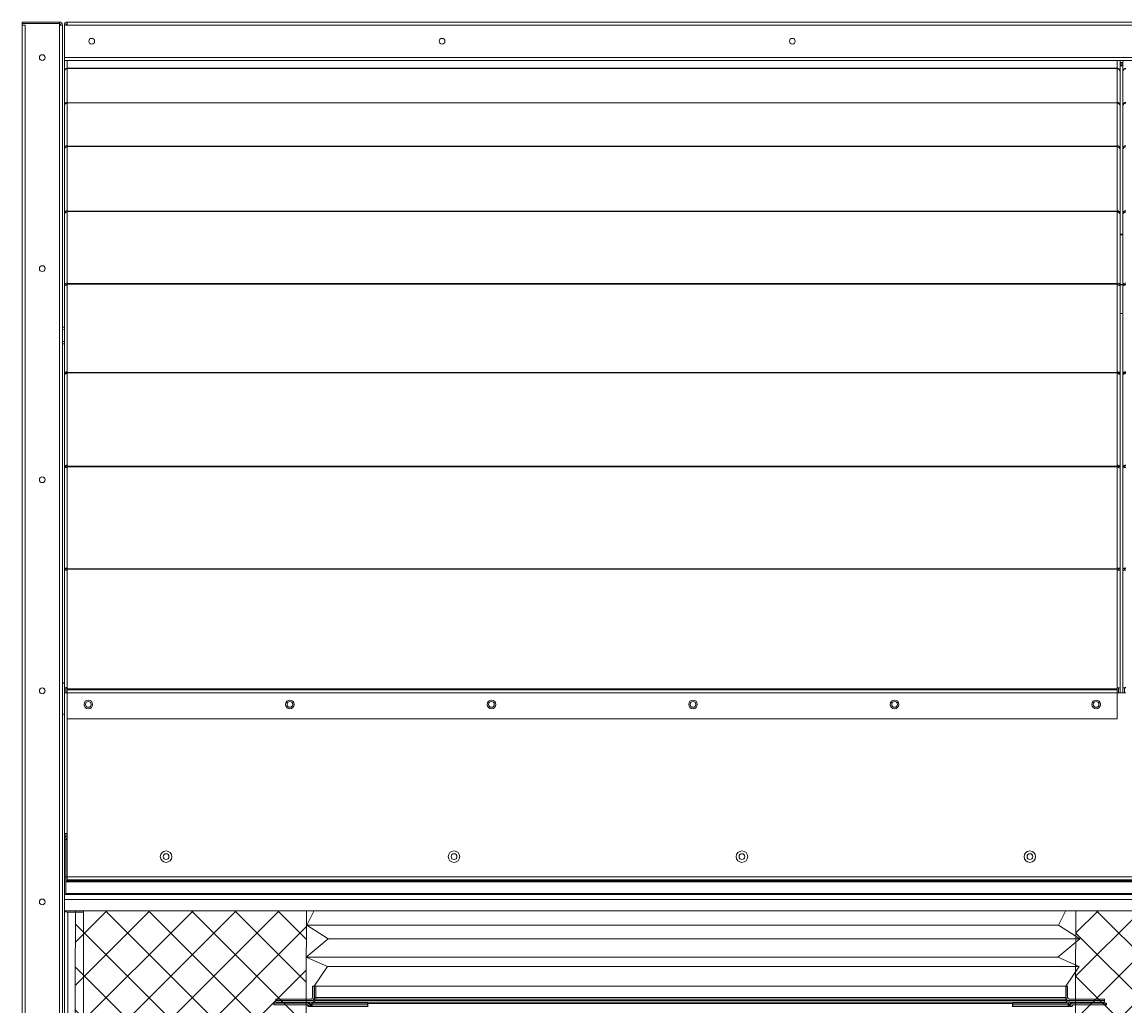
# Model space of a CAD drawing. Header units: millimetres. Extents: x -17070 to 41831, y -291348 to 30635.
# Drawn here: x 31593 to 32743, y 19396 to 20423 of the extents above; entities that cross this region are included whole.
import ezdxf

# ---------------------------------------------------------------- set-up
doc = ezdxf.new("R2010")
doc.units = ezdxf.units.MM
pattern_1 = [(45, (-833140.61, -415575.233), (-22.4506403, 22.4506403), []), (135, (-833140.61, -415575.233), (-22.4506403, -22.4506403), [])]

# ---------------------------------------------------------------- blocks, each defined once
blk = doc.blocks.new('3753456')
at = {"color": 0, "lineweight": 5}
for p, q in [((337590.2, 91235.5), (337597.8, 91251)), ((337612.3, 91221.4), (337590.2, 91235.5)), ((337589.4, 91202.2), (337612.3, 91221.4)), ((337611.6, 91192.6), (337589.4, 91202.2)), ((337597.8, 91172), (337611.6, 91192.6))]:
    blk.add_line(p, q, dxfattribs=at)
blk = doc.blocks.new('45735')
at = {"color": 0, "lineweight": 5}
for p, q in [((339300, 91099.7), (338517, 91099.7)), ((338539.1, 91085.6), (339322.1, 91085.6)), ((338516.2, 91066.4), (339299.2, 91066.4)), ((339321.4, 91056.8), (338538.4, 91056.8))]:
    blk.add_line(p, q, dxfattribs=at)
for p in [(926.8, -135.8), (1709.8, -135.8)]:
    blk.add_blockref('3753456', p, dxfattribs=at)
blk = doc.blocks.new('2')
at = {"lineweight": 5}
h = blk.add_hatch(dxfattribs=at)
h.set_pattern_fill('ANSI37', scale=10)
h.set_pattern_definition(pattern_1)
h.paths.add_polyline_path([(31880.7, 17574.3), (31889.2, 19496.5), (31648.5, 19496.5), (31640.1, 17574.3)])
h = blk.add_hatch(dxfattribs=at)
h.set_pattern_fill('ANSI37', scale=10)
h.set_pattern_definition(pattern_1)
h.paths.add_polyline_path([(33194.9, 17574.3), (33203.4, 19496.5), (32691, 19496.5), (32682.5, 17574.3)])
at = {"color": 7, "lineweight": 20, "ltscale": 0.000888889}
for p, q in [((31593, 20422.7), (31593, 20421.1)), ((31631.9, 20422.7), (31631.9, 20421.1)), ((31638.6, 20148.5), (31637, 20148.5)), ((32735.4, 20148.5), (32737, 20148.5)), ((32741.6, 20148.5), (32740, 20148.5)), ((31638.6, 20056.6), (31637, 20056.6)), ((32735.4, 20056.6), (32737, 20056.6)), ((32741.6, 20056.6), (32740, 20056.6)), ((31638.6, 19959.5), (31637, 19959.5)), ((32735.4, 19959.5), (32737, 19959.5)), ((32741.6, 19959.5), (32740, 19959.5)), ((31638.6, 19853), (31637, 19853)), ((32735.4, 19853), (32737, 19853)), ((32741.6, 19853), (32740, 19853)), ((31637, 19573.9), (31637, 19572.3)), ((31637, 19570.8), (31638.6, 19570.8)), ((31637, 19531.9), (31638.6, 19531.9)), ((31637, 19531.9), (31638.6, 19531.9)), ((31637, 19513.5), (31638.6, 19513.5)), ((31897.3, 19417.9), (31895.7, 19417.9)), ((32680.7, 19417.9), (32682.3, 19417.9)), ((31857.3, 19404.5), (31857.3, 19402.9)), ((31857.3, 19402.9), (31857.3, 19401.3)), ((31897.3, 19401.3), (31897.3, 19402.9)), ((31899.1, 19404.5), (31899.1, 19402.9)), ((32680.5, 19404.5), (32680.5, 19402.9)), ((32680.7, 19401.3), (32680.7, 19402.9)), ((32683.8, 19402.9), (32683.8, 19401.3)), ((32720.7, 19404.5), (32720.7, 19402.9)), ((32720.7, 19401.3), (32720.7, 19402.9)), ((31895.7, 19401.3), (31897.3, 19401.3))]:
    blk.add_line(p, q, dxfattribs=at)
at = {"color": 7, "lineweight": 20, "ltscale": 0.021611}
for p, q in [((31593, 20422.7), (31631.9, 20422.7)), ((31593, 20421.1), (31631.9, 20421.1)), ((31637, 19570.8), (31637, 19531.9)), ((31638.6, 19531.9), (31638.6, 19570.8))]:
    blk.add_line(p, q, dxfattribs=at)
at = {"color": 7, "lineweight": 20, "ltscale": 0.000833333}
for p, q in [((31593, 20419.6), (31593, 20421.1)), ((31631.9, 20421.1), (31631.9, 20419.6)), ((31638.6, 19570.8), (31640.1, 19570.8)), ((31640.1, 19531.9), (31638.6, 19531.9)), ((31899.1, 19404.5), (31899.1, 19406)), ((32680.5, 19404.5), (32680.5, 19406)), ((32682.3, 19402.9), (32683.8, 19402.9)), ((31894.7, 19398.3), (31894.7, 19396.8)), ((31895.2, 19398.3), (31895.2, 19396.8)), ((31952.7, 19398.3), (31952.7, 19396.8)), ((31953.2, 19398.3), (31953.2, 19396.8)), ((32624.8, 19398.3), (32624.8, 19396.8)), ((32625.3, 19398.3), (32625.3, 19396.8)), ((32682.8, 19398.3), (32682.8, 19396.8)), ((32683.3, 19398.3), (32683.3, 19396.8))]:
    blk.add_line(p, q, dxfattribs=at)
at = {"color": 7, "lineweight": 20}
for p, q in [((31593, 17577.8), (31593, 20419.6)), ((31596.1, 17577.8), (31596.1, 20419.6)), ((31631.9, 17577.8), (31631.9, 20419.6)), ((31635, 17577.8), (31635, 20419.6)), ((34245.9, 20422.7), (31640.1, 20422.7)), ((34245.9, 20419.6), (31640.1, 20419.6)), ((34249, 20385.8), (31637, 20385.8)), ((34249, 20382.7), (31637, 20382.7)), ((31640.1, 20374.5), (32733.9, 20374.5)), ((31640.1, 20374.4), (32733.9, 20374.4)), ((31640.1, 20338.6), (32733.9, 20338.6)), ((31640.1, 20338.5), (32733.9, 20338.5)), ((31640.1, 20293.5), (32733.9, 20293.5)), ((31640.1, 20293.1), (32733.9, 20293.1)), ((31640.1, 20225.5), (32733.9, 20225.5)), ((31640.1, 20225.3), (32733.9, 20225.3)), ((31640.1, 20150.1), (32733.9, 20150.1)), ((31640.1, 20149.5), (32733.9, 20149.5)), ((31640.1, 20057.4), (32733.9, 20057.4)), ((31640.1, 20057.2), (32733.9, 20057.2)), ((31640.1, 19960), (32733.9, 19960)), ((31640.1, 19959.3), (32733.9, 19959.3)), ((31640.1, 19852.8), (32733.9, 19852.8)), ((31640.1, 19852.5), (32733.9, 19852.5)), ((32733.9, 19727.8), (31640.1, 19727.8)), ((31640.1, 19726.6), (32733.9, 19726.6)), ((31640.1, 19723.5), (32733.9, 19723.5)), ((31640.1, 19696.6), (32733.9, 19696.6)), ((31640.1, 19531.9), (34245.9, 19531.9)), ((31640.1, 19528.8), (34245.9, 19528.8)), ((34247.4, 19527.8), (31638.6, 19527.8)), ((34247.4, 19526.7), (31638.6, 19526.7)), ((34249, 19513.3), (31637, 19513.3)), ((34249, 19508.4), (31637, 19508.4)), ((31638.6, 19514.5), (34247.4, 19514.5)), ((31638.6, 19513.6), (34247.4, 19513.6)), ((31637, 19496.5), (34249, 19496.5))]:
    blk.add_line(p, q, dxfattribs=at)
at = {"color": 7, "lineweight": 20, "ltscale": 0.001722}
for p, q in [((31593, 20419.6), (31596.1, 20419.6)), ((31593, 20419.6), (31596.1, 20419.6)), ((31635, 20419.6), (31631.9, 20419.6)), ((31640.1, 20419.6), (31637, 20419.6)), ((31640.1, 20419.6), (31640.1, 20422.7)), ((31637, 20385.8), (31637, 20382.7)), ((31640.1, 19723.5), (31640.1, 19726.6)), ((32733.9, 19723.5), (32733.9, 19726.6)), ((31637, 19723.6), (31640.1, 19723.6)), ((31637, 19576.9), (31640.1, 19576.9)), ((31640.1, 19528.8), (31640.1, 19531.9)), ((31897.5, 19406), (31897.5, 19402.9))]:
    blk.add_line(p, q, dxfattribs=at)
at = {"color": 7, "lineweight": 20, "ltscale": 0.018778}
blk.add_line((31637, 20385.8), (31637, 20419.6), dxfattribs=at)
at = {"color": 7, "lineweight": 20, "ltscale": 0.000566703}
blk.add_line((31639, 20420.6), (31639, 20419.6), dxfattribs=at)
at = {"color": 7, "lineweight": 20, "ltscale": 4.85923e-05}
blk.add_line((31637, 20381.3), (31637, 20381.4), dxfattribs=at)
at = {"color": 7, "lineweight": 20, "ltscale": 0.005416}
for p, q in [((31637, 20371.5), (31637, 20381.3)), ((32737, 20381.3), (32737, 20371.5)), ((32740, 20371.5), (32740, 20381.3))]:
    blk.add_line(p, q, dxfattribs=at)
at = {"color": 7, "lineweight": 20, "ltscale": 0.004468}
for p, q in [((31640.1, 20374.6), (31640.1, 20382.7)), ((32733.9, 20382.7), (32733.9, 20374.6))]:
    blk.add_line(p, q, dxfattribs=at)
at = {"color": 7, "lineweight": 20, "ltscale": 5.01906e-05}
blk.add_line((32737, 20381.3), (32737, 20381.4), dxfattribs=at)
at = {"color": 7, "lineweight": 20, "ltscale": 0.001667}
for p, q in [((32737, 20380.7), (32740, 20380.7)), ((32740, 20379.2), (32737, 20379.2)), ((32740, 20377.6), (32737, 20377.6)), ((32737, 20377.1), (32740, 20377.1)), ((32737, 20201.7), (32740, 20201.7)), ((32737, 20201.1), (32740, 20201.1)), ((32737, 20149.2), (32740, 20149.2)), ((32737, 20148.9), (32740, 20148.9)), ((32737, 20119), (32740, 20119))]:
    blk.add_line(p, q, dxfattribs=at)
at = {"color": 7, "lineweight": 20, "ltscale": 4.85922e-05}
blk.add_line((32740, 20381.3), (32740, 20381.4), dxfattribs=at)
at = {"color": 7, "lineweight": 20, "ltscale": 1.77131e-05}
for p, q in [((31637, 20371.5), (31637, 20371.5)), ((32740, 20371.5), (32740, 20371.5))]:
    blk.add_line(p, q, dxfattribs=at)
at = {"color": 7, "lineweight": 20, "ltscale": 0.000231544}
for p, q in [((31637, 20371.1), (31637, 20371.5)), ((32740, 20371.1), (32740, 20371.5))]:
    blk.add_line(p, q, dxfattribs=at)
at = {"color": 7, "lineweight": 20, "ltscale": 0.019501}
for p, q in [((31637, 20336), (31637, 20371.1)), ((31640.1, 20339), (31640.1, 20374.1)), ((32733.9, 20374.1), (32733.9, 20339)), ((32737, 20371.1), (32737, 20336)), ((32740, 20336), (32740, 20371.1))]:
    blk.add_line(p, q, dxfattribs=at)
at = {"color": 7, "lineweight": 20, "ltscale": 5.06378e-05}
for p, q in [((31640.1, 20374.6), (31640.1, 20374.5)), ((32733.9, 20374.6), (32733.9, 20374.5))]:
    blk.add_line(p, q, dxfattribs=at)
at = {"color": 7, "lineweight": 20, "ltscale": 8.68979e-05}
for p, q in [((31640.1, 20374.4), (31640.1, 20374.5)), ((32733.9, 20374.4), (32733.9, 20374.5))]:
    blk.add_line(p, q, dxfattribs=at)
at = {"color": 7, "lineweight": 20, "ltscale": 0.000182321}
for p, q in [((31640.1, 20374.1), (31640.1, 20374.4)), ((32733.9, 20374.1), (32733.9, 20374.4))]:
    blk.add_line(p, q, dxfattribs=at)
at = {"color": 7, "lineweight": 20, "ltscale": 1.77147e-05}
blk.add_line((32736.9, 20371.5), (32737, 20371.5), dxfattribs=at)
at = {"color": 7, "lineweight": 20, "ltscale": 0.020143}
blk.add_line((32737, 20335.3), (32737, 20371.5), dxfattribs=at)
at = {"color": 7, "lineweight": 20, "ltscale": 5.95226e-05}
for p, q in [((31637.1, 20336), (31637, 20336)), ((32740.1, 20336), (32740, 20336))]:
    blk.add_line(p, q, dxfattribs=at)
at = {"color": 7, "lineweight": 20, "ltscale": 0.000407996}
for p, q in [((31637, 20335.3), (31637, 20336)), ((32740, 20335.3), (32740, 20336))]:
    blk.add_line(p, q, dxfattribs=at)
at = {"color": 7, "lineweight": 20, "ltscale": 0.024554}
for p, q in [((31637, 20291.1), (31637, 20335.3)), ((31640.1, 20293.9), (31640.1, 20338.1)), ((32733.9, 20338.1), (32733.9, 20293.9)), ((32737, 20335.3), (32737, 20291.1)), ((32740, 20291.1), (32740, 20335.3))]:
    blk.add_line(p, q, dxfattribs=at)
at = {"color": 7, "lineweight": 20, "ltscale": 0.000181183}
for p, q in [((31640.1, 20338.6), (31640.1, 20339)), ((32733.9, 20338.6), (32733.9, 20339))]:
    blk.add_line(p, q, dxfattribs=at)
at = {"color": 7, "lineweight": 20, "ltscale": 5.76158e-05}
for p, q in [((31640.1, 20338.5), (31640.1, 20338.6)), ((32733.9, 20338.5), (32733.9, 20338.6))]:
    blk.add_line(p, q, dxfattribs=at)
at = {"color": 7, "lineweight": 20, "ltscale": 0.000228135}
for p, q in [((31640.1, 20338.1), (31640.1, 20338.5)), ((32733.9, 20338.1), (32733.9, 20338.5))]:
    blk.add_line(p, q, dxfattribs=at)
at = {"color": 7, "lineweight": 20, "ltscale": 5.95243e-05}
blk.add_line((32736.9, 20336), (32737, 20336), dxfattribs=at)
at = {"color": 7, "lineweight": 20, "ltscale": 0.019078}
blk.add_line((32737, 20301.7), (32737, 20336), dxfattribs=at)
at = {"color": 7, "lineweight": 20, "ltscale": 0.000162064}
for p, q in [((31637.3, 20291.1), (31637, 20291.1)), ((32736.7, 20291.1), (32737, 20291.1)), ((32740.3, 20291.1), (32740, 20291.1))]:
    blk.add_line(p, q, dxfattribs=at)
at = {"color": 7, "lineweight": 20, "ltscale": 0.000573504}
for p, q in [((31637, 20290.1), (31637, 20291.1)), ((32740, 20290.1), (32740, 20291.1))]:
    blk.add_line(p, q, dxfattribs=at)
at = {"color": 7, "lineweight": 20, "ltscale": 0.036885}
for p, q in [((31637, 20223.7), (31637, 20290.1)), ((31640.1, 20226.1), (31640.1, 20292.5)), ((32733.9, 20292.5), (32733.9, 20226.1)), ((32737, 20290.1), (32737, 20223.7)), ((32740, 20223.7), (32740, 20290.1))]:
    blk.add_line(p, q, dxfattribs=at)
at = {"color": 7, "lineweight": 20, "ltscale": 0.000229568}
for p, q in [((31640.1, 20293.5), (31640.1, 20293.9)), ((32733.9, 20293.5), (32733.9, 20293.9))]:
    blk.add_line(p, q, dxfattribs=at)
at = {"color": 7, "lineweight": 20, "ltscale": 0.000214269}
for p, q in [((31640.1, 20293.1), (31640.1, 20293.5)), ((32733.9, 20293.1), (32733.9, 20293.5))]:
    blk.add_line(p, q, dxfattribs=at)
at = {"color": 7, "lineweight": 20, "ltscale": 0.000344851}
for p, q in [((31640.1, 20292.5), (31640.1, 20293.1)), ((32733.9, 20292.5), (32733.9, 20293.1))]:
    blk.add_line(p, q, dxfattribs=at)
at = {"color": 7, "lineweight": 20, "ltscale": 0.017676}
blk.add_line((32737, 20259.3), (32737, 20291.1), dxfattribs=at)
at = {"color": 7, "lineweight": 20, "ltscale": 0.000315481}
for p, q in [((31637.5, 20223.7), (31637, 20223.7)), ((32736.4, 20223.7), (32737, 20223.7)), ((32740.5, 20223.7), (32740, 20223.7))]:
    blk.add_line(p, q, dxfattribs=at)
at = {"color": 7, "lineweight": 20, "ltscale": 0.000722932}
for p, q in [((31637, 20222.4), (31637, 20223.7)), ((32740, 20222.4), (32740, 20223.7))]:
    blk.add_line(p, q, dxfattribs=at)
at = {"color": 7, "lineweight": 20, "ltscale": 0.041009}
for p, q in [((31637, 20148.5), (31637, 20222.4)), ((31640.1, 20150.8), (31640.1, 20224.6)), ((32733.9, 20224.6), (32733.9, 20150.8)), ((32737, 20222.4), (32737, 20148.5)), ((32740, 20148.5), (32740, 20222.4))]:
    blk.add_line(p, q, dxfattribs=at)
at = {"color": 7, "lineweight": 20, "ltscale": 0.000342699}
for p, q in [((31640.1, 20225.5), (31640.1, 20226.1)), ((32733.9, 20225.5), (32733.9, 20226.1))]:
    blk.add_line(p, q, dxfattribs=at)
at = {"color": 7, "lineweight": 20, "ltscale": 0.000101871}
for p, q in [((31640.1, 20225.3), (31640.1, 20225.5)), ((32733.9, 20225.3), (32733.9, 20225.5))]:
    blk.add_line(p, q, dxfattribs=at)
at = {"color": 7, "lineweight": 20, "ltscale": 0.00038102}
for p, q in [((31640.1, 20225.3), (31640.1, 20224.6)), ((32733.9, 20225.3), (32733.9, 20224.6))]:
    blk.add_line(p, q, dxfattribs=at)
at = {"color": 7, "lineweight": 20, "ltscale": 0.015571}
blk.add_line((32737, 20195.6), (32737, 20223.7), dxfattribs=at)
at = {"color": 7, "lineweight": 20, "ltscale": 0.000383413}
for p, q in [((31640.1, 20150.8), (31640.1, 20150.1)), ((32733.9, 20150.8), (32733.9, 20150.1))]:
    blk.add_line(p, q, dxfattribs=at)
at = {"color": 7, "lineweight": 20, "ltscale": 0.000318226}
for p, q in [((31640.1, 20149.5), (31640.1, 20150.1)), ((32733.9, 20149.5), (32733.9, 20150.1))]:
    blk.add_line(p, q, dxfattribs=at)
at = {"color": 7, "lineweight": 20, "ltscale": 0.000852754}
for p, q in [((31637, 20147), (31637, 20148.5)), ((32740, 20147), (32740, 20148.5))]:
    blk.add_line(p, q, dxfattribs=at)
at = {"color": 7, "lineweight": 20, "ltscale": 0.050238}
for p, q in [((31637, 20056.6), (31637, 20147)), ((31640.1, 20058.3), (31640.1, 20148.7)), ((32733.9, 20148.7), (32733.9, 20058.3)), ((32737, 20147), (32737, 20056.6)), ((32740, 20056.6), (32740, 20147))]:
    blk.add_line(p, q, dxfattribs=at)
at = {"color": 7, "lineweight": 20, "ltscale": 3.37381e-05}
for p, q in [((31638.6, 20148.5), (31638.6, 20148.5)), ((32735.4, 20148.5), (32735.4, 20148.5)), ((32741.6, 20148.5), (32741.6, 20148.5))]:
    blk.add_line(p, q, dxfattribs=at)
at = {"color": 7, "lineweight": 20, "ltscale": 0.000469699}
for p, q in [((31640.1, 20149.5), (31640.1, 20148.7)), ((32733.9, 20149.5), (32733.9, 20148.7))]:
    blk.add_line(p, q, dxfattribs=at)
at = {"color": 7, "lineweight": 20, "ltscale": 0.000523852}
blk.add_line((32733.9, 20149.6), (32733.9, 20148.7), dxfattribs=at)
at = {"color": 7, "lineweight": 20, "ltscale": 0.01323}
blk.add_line((32737, 20124.7), (32737, 20148.5), dxfattribs=at)
at = {"color": 7, "lineweight": 20, "ltscale": 0.001111}
for p, q in [((31637, 20104.6), (31635, 20104.6)), ((31637, 20087.3), (31635, 20087.3)), ((31635, 19701.3), (31637, 19701.3)), ((31855.2, 19398.3), (31855.2, 19400.3)), ((31855.7, 19398.3), (31855.7, 19400.3)), ((31894.7, 19398.3), (31894.7, 19400.3)), ((31895.2, 19398.3), (31895.2, 19400.3)), ((31952.7, 19398.3), (31952.7, 19400.3)), ((31953.2, 19398.3), (31953.2, 19400.3)), ((32624.8, 19398.3), (32624.8, 19400.3)), ((32625.3, 19398.3), (32625.3, 19400.3)), ((32682.8, 19398.3), (32682.8, 19400.3)), ((32683.3, 19398.3), (32683.3, 19400.3)), ((32722.3, 19398.3), (32722.3, 19400.3)), ((32722.8, 19398.3), (32722.8, 19400.3))]:
    blk.add_line(p, q, dxfattribs=at)
at = {"color": 7, "lineweight": 20, "ltscale": 0.000466768}
for p, q in [((31640.1, 20058.3), (31640.1, 20057.4)), ((32733.9, 20058.3), (32733.9, 20057.4))]:
    blk.add_line(p, q, dxfattribs=at)
at = {"color": 7, "lineweight": 20, "ltscale": 0.000958765}
for p, q in [((31637, 20054.9), (31637, 20056.6)), ((32740, 20054.9), (32740, 20056.6))]:
    blk.add_line(p, q, dxfattribs=at)
at = {"color": 7, "lineweight": 20, "ltscale": 0.052983}
for p, q in [((31637, 19959.5), (31637, 20054.9)), ((31640.1, 19960.9), (31640.1, 20056.3)), ((32733.9, 20056.3), (32733.9, 19960.9)), ((32737, 20054.9), (32737, 19959.5)), ((32740, 19959.5), (32740, 20054.9))]:
    blk.add_line(p, q, dxfattribs=at)
at = {"color": 7, "lineweight": 20, "ltscale": 0.000257803}
for p, q in [((31638.6, 20056.1), (31638.6, 20056.6)), ((32735.4, 20056.1), (32735.4, 20056.6)), ((32741.6, 20056.1), (32741.6, 20056.6))]:
    blk.add_line(p, q, dxfattribs=at)
at = {"color": 7, "lineweight": 20, "ltscale": 0.000134994}
for p, q in [((31640.1, 20057.2), (31640.1, 20057.4)), ((32733.9, 20057.2), (32733.9, 20057.4))]:
    blk.add_line(p, q, dxfattribs=at)
at = {"color": 7, "lineweight": 20, "ltscale": 0.000492271}
for p, q in [((31640.1, 20057.2), (31640.1, 20056.3)), ((32733.9, 20057.2), (32733.9, 20056.3))]:
    blk.add_line(p, q, dxfattribs=at)
at = {"color": 7, "lineweight": 20, "ltscale": 0.000610792}
blk.add_line((32733.9, 20057.4), (32733.9, 20056.3), dxfattribs=at)
at = {"color": 7, "lineweight": 20, "ltscale": 0.010363}
blk.add_line((32737, 20037.9), (32737, 20056.6), dxfattribs=at)
at = {"color": 7, "lineweight": 20, "ltscale": 0.001039}
for p, q in [((31637, 19957.6), (31637, 19959.5)), ((32740, 19957.6), (32740, 19959.5))]:
    blk.add_line(p, q, dxfattribs=at)
at = {"color": 7, "lineweight": 20, "ltscale": 0.058102}
for p, q in [((31637, 19853), (31637, 19957.6)), ((31640.1, 19853.8), (31640.1, 19958.4)), ((32733.9, 19958.4), (32733.9, 19853.8)), ((32737, 19957.6), (32737, 19853)), ((32740, 19853), (32740, 19957.6))]:
    blk.add_line(p, q, dxfattribs=at)
at = {"color": 7, "lineweight": 20, "ltscale": 0.000676388}
for p, q in [((31638.6, 19958.3), (31638.6, 19959.5)), ((32735.4, 19958.3), (32735.4, 19959.5)), ((32741.6, 19958.3), (32741.6, 19959.5))]:
    blk.add_line(p, q, dxfattribs=at)
at = {"color": 7, "lineweight": 20, "ltscale": 0.000495362}
for p, q in [((31640.1, 19960.9), (31640.1, 19960)), ((32733.9, 19960.9), (32733.9, 19960))]:
    blk.add_line(p, q, dxfattribs=at)
at = {"color": 7, "lineweight": 20, "ltscale": 0.000387411}
for p, q in [((31640.1, 19959.3), (31640.1, 19960)), ((32733.9, 19959.3), (32733.9, 19960))]:
    blk.add_line(p, q, dxfattribs=at)
at = {"color": 7, "lineweight": 20, "ltscale": 0.000543222}
for p, q in [((31640.1, 19959.3), (31640.1, 19958.4)), ((32733.9, 19959.3), (32733.9, 19958.4))]:
    blk.add_line(p, q, dxfattribs=at)
at = {"color": 7, "lineweight": 20, "ltscale": 0.001012}
blk.add_line((32733.9, 19960.2), (32733.9, 19958.4), dxfattribs=at)
at = {"color": 7, "lineweight": 20, "ltscale": 0.007338}
blk.add_line((32737, 19946.3), (32737, 19959.5), dxfattribs=at)
at = {"color": 7, "lineweight": 20, "ltscale": 0.00109}
for p, q in [((31637, 19851.1), (31637, 19853)), ((32740, 19851.1), (32740, 19853))]:
    blk.add_line(p, q, dxfattribs=at)
at = {"color": 7, "lineweight": 20, "ltscale": 0.068058}
for p, q in [((31637, 19728.6), (31637, 19851.1)), ((31640.1, 19729), (31640.1, 19851.5)), ((32733.9, 19851.5), (32733.9, 19729)), ((32737, 19851.1), (32737, 19728.6)), ((32740, 19728.6), (32740, 19851.1))]:
    blk.add_line(p, q, dxfattribs=at)
at = {"color": 7, "lineweight": 20, "ltscale": 0.000861584}
for p, q in [((31638.6, 19851.5), (31638.6, 19853)), ((32735.4, 19851.5), (32735.4, 19853)), ((32741.6, 19851.5), (32741.6, 19853))]:
    blk.add_line(p, q, dxfattribs=at)
at = {"color": 7, "lineweight": 20, "ltscale": 0.000539832}
for p, q in [((31640.1, 19853.8), (31640.1, 19852.8)), ((32733.9, 19853.8), (32733.9, 19852.8))]:
    blk.add_line(p, q, dxfattribs=at)
at = {"color": 7, "lineweight": 20, "ltscale": 0.000153368}
for p, q in [((31640.1, 19852.5), (31640.1, 19852.8)), ((32733.9, 19852.5), (32733.9, 19852.8))]:
    blk.add_line(p, q, dxfattribs=at)
at = {"color": 7, "lineweight": 20, "ltscale": 0.00054973}
for p, q in [((31640.1, 19852.5), (31640.1, 19851.5)), ((32733.9, 19852.5), (32733.9, 19851.5))]:
    blk.add_line(p, q, dxfattribs=at)
at = {"color": 7, "lineweight": 20, "ltscale": 0.001029}
blk.add_line((32733.9, 19853.4), (32733.9, 19851.5), dxfattribs=at)
at = {"color": 7, "lineweight": 20, "ltscale": 0.004022}
blk.add_line((32737, 19845.8), (32737, 19853), dxfattribs=at)
at = {"color": 7, "lineweight": 20, "ltscale": 0.002779}
for p, q in [((31637, 19723.6), (31637, 19728.6)), ((31638.6, 19723.6), (31638.6, 19728.6)), ((32735.4, 19723.6), (32735.4, 19728.6)), ((32737, 19723.6), (32737, 19728.6)), ((32740, 19723.6), (32740, 19728.6)), ((32741.6, 19723.6), (32741.6, 19728.6))]:
    blk.add_line(p, q, dxfattribs=at)
at = {"color": 7, "lineweight": 20, "ltscale": 0.000665626}
for p, q in [((31640.1, 19729), (31640.1, 19727.8)), ((32733.9, 19729), (32733.9, 19727.8))]:
    blk.add_line(p, q, dxfattribs=at)
at = {"color": 7, "lineweight": 20, "ltscale": 0.000707283}
for p, q in [((31640.1, 19727.8), (31640.1, 19726.6)), ((32733.9, 19727.8), (32733.9, 19726.6))]:
    blk.add_line(p, q, dxfattribs=at)
at = {"color": 7, "lineweight": 20, "ltscale": 0.002905}
blk.add_line((32733.9, 19728.8), (32733.9, 19723.6), dxfattribs=at)
at = {"color": 7, "lineweight": 20, "ltscale": 0.0815}
blk.add_line((31637, 19723.6), (31637, 19576.9), dxfattribs=at)
at = {"color": 7, "lineweight": 20, "ltscale": 0.014944}
for p, q in [((31640.1, 19723.5), (31640.1, 19696.6)), ((32733.9, 19696.6), (32733.9, 19723.5))]:
    blk.add_line(p, q, dxfattribs=at)
at = {"color": 7, "lineweight": 20, "ltscale": 0.005111}
blk.add_line((32743.1, 19723.6), (32733.9, 19723.6), dxfattribs=at)
at = {"color": 7, "lineweight": 20, "ltscale": 0.0665}
blk.add_line((31640.1, 19696.6), (31640.1, 19576.9), dxfattribs=at)
at = {"color": 7, "lineweight": 20, "ltscale": 0.001669}
for p, q in [((31637, 19576.9), (31637, 19573.9)), ((31638.6, 19576.9), (31638.6, 19573.9))]:
    blk.add_line(p, q, dxfattribs=at)
at = {"color": 7, "lineweight": 20, "ltscale": 0.025}
blk.add_line((31640.1, 19576.9), (31640.1, 19531.9), dxfattribs=at)
at = {"color": 7, "lineweight": 20, "ltscale": 0.001703}
blk.add_line((31637, 19573.9), (31640, 19573.9), dxfattribs=at)
at = {"color": 7, "lineweight": 20, "ltscale": 0.000253866}
blk.add_line((31637, 19571.8), (31637, 19572.3), dxfattribs=at)
at = {"color": 7, "lineweight": 20, "ltscale": 0.000215038}
for p, q in [((31637, 19572.3), (31637.4, 19572.3)), ((32682.3, 19402.9), (32682.3, 19402.5))]:
    blk.add_line(p, q, dxfattribs=at)
at = {"color": 7, "lineweight": 20, "ltscale": 0.000100412}
blk.add_line((31637, 19571.8), (31637.1, 19571.8), dxfattribs=at)
at = {"color": 7, "lineweight": 20, "ltscale": 0.000558111}
blk.add_line((31637, 19571.8), (31637, 19570.8), dxfattribs=at)
at = {"color": 7, "lineweight": 20, "ltscale": 0.000598884}
blk.add_line((31639, 19571.8), (31640.1, 19571.8), dxfattribs=at)
at = {"color": 7, "lineweight": 20, "ltscale": 1.32337e-05}
blk.add_line((31640, 19572.3), (31640.1, 19572.3), dxfattribs=at)
at = {"color": 7, "lineweight": 20, "ltscale": 0.010219}
for p, q in [((31637, 19513.5), (31637, 19531.9)), ((31638.6, 19513.5), (31638.6, 19531.9))]:
    blk.add_line(p, q, dxfattribs=at)
at = {"color": 7, "lineweight": 20, "ltscale": 0.002255}
blk.add_line((31638.6, 19527.8), (31638.6, 19531.9), dxfattribs=at)
at = {"color": 7, "lineweight": 20, "ltscale": 0.000618098}
blk.add_line((31638.6, 19526.7), (31638.6, 19527.8), dxfattribs=at)
at = {"color": 7, "lineweight": 20, "ltscale": 0.006747}
blk.add_line((31638.6, 19526.7), (31638.6, 19514.5), dxfattribs=at)
at = {"color": 7, "lineweight": 20, "ltscale": 8.17598e-05}
blk.add_line((31637, 19513.3), (31637, 19513.5), dxfattribs=at)
at = {"color": 7, "lineweight": 20, "ltscale": 0.00275}
blk.add_line((31637, 19513.3), (31637, 19508.4), dxfattribs=at)
at = {"color": 7, "lineweight": 20, "ltscale": 0.00658}
blk.add_line((31637, 19508.4), (31637, 19496.5), dxfattribs=at)
at = {"color": 7, "lineweight": 20, "ltscale": 0.000524657}
blk.add_line((31638.6, 19513.6), (31638.6, 19514.5), dxfattribs=at)
at = {"color": 7, "lineweight": 20, "ltscale": 0.414571}
blk.add_line((31637, 19496.5), (31637, 18750.3), dxfattribs=at)
at = {"color": 7, "lineweight": 20, "ltscale": 2.39452e-05}
blk.add_line((31640.5, 19496.5), (31640.5, 19496.5), dxfattribs=at)
at = {"color": 7, "lineweight": 20, "ltscale": 0.009167}
for p, q in [((31657, 19496.5), (31640.5, 19496.5)), ((31657, 19495.1), (31640.5, 19495.1))]:
    blk.add_line(p, q, dxfattribs=at)
at = {"color": 7, "lineweight": 20, "ltscale": 0.415127}
for p, q in [((31640.5, 19495.1), (31640.5, 18747.9)), ((31657, 18747.9), (31657, 19495.1))]:
    blk.add_line(p, q, dxfattribs=at)
at = {"color": 7, "lineweight": 20, "ltscale": 0.000773611}
blk.add_line((31657, 19495.1), (31657, 19496.5), dxfattribs=at)
at = {"color": 7, "lineweight": 20, "ltscale": 0.006611}
for p, q in [((31895.7, 19417.9), (31895.7, 19406)), ((31897.3, 19417.9), (31897.3, 19406)), ((31897.5, 19417.9), (31897.5, 19406)), ((31899.1, 19406), (31899.1, 19417.9)), ((32680.5, 19417.9), (32680.5, 19406)), ((32680.7, 19406), (32680.7, 19417.9)), ((32682.3, 19406), (32682.3, 19417.9))]:
    blk.add_line(p, q, dxfattribs=at)
at = {"color": 7, "lineweight": 20, "ltscale": 0.000888639}
for p, q in [((31899.1, 19417.9), (31897.5, 19417.9)), ((31899.1, 19406), (31897.5, 19406))]:
    blk.add_line(p, q, dxfattribs=at)
at = {"color": 7, "lineweight": 20, "ltscale": 0.434111}
for p, q in [((31899.1, 19417.9), (32680.5, 19417.9)), ((31899.1, 19406), (32680.5, 19406)), ((31899.1, 19404.5), (32680.5, 19404.5)), ((31899.1, 19402.9), (32680.5, 19402.9))]:
    blk.add_line(p, q, dxfattribs=at)
at = {"color": 7, "lineweight": 20, "ltscale": 0.0205}
for p, q in [((31857.3, 19404.5), (31894.2, 19404.5)), ((31857.3, 19402.9), (31894.2, 19402.9)), ((32683.8, 19404.5), (32720.7, 19404.5)), ((32683.8, 19402.9), (32720.7, 19402.9)), ((32683.8, 19402.9), (32720.7, 19402.9)), ((32683.8, 19401.3), (32720.7, 19401.3))]:
    blk.add_line(p, q, dxfattribs=at)
at = {"color": 7, "lineweight": 20, "ltscale": 0.021333}
for p, q in [((31857.3, 19402.9), (31895.7, 19402.9)), ((31895.7, 19401.3), (31857.3, 19401.3))]:
    blk.add_line(p, q, dxfattribs=at)
at = {"color": 7, "lineweight": 20, "ltscale": 0.435222}
for p, q in [((32680.7, 19402.9), (31897.3, 19402.9)), ((32680.7, 19401.3), (31897.3, 19401.3))]:
    blk.add_line(p, q, dxfattribs=at)
at = {"color": 7, "lineweight": 20, "ltscale": 0.019167}
for p, q in [((31855.2, 19400.3), (31889.7, 19400.3)), ((31855.2, 19398.3), (31889.7, 19398.3)), ((31855.7, 19400.3), (31890.2, 19400.3)), ((31855.7, 19398.3), (31890.2, 19398.3)), ((32722.3, 19400.3), (32687.8, 19400.3)), ((32722.3, 19398.3), (32687.8, 19398.3)), ((32722.8, 19400.3), (32688.3, 19400.3)), ((32722.8, 19398.3), (32688.3, 19398.3))]:
    blk.add_line(p, q, dxfattribs=at)
at = {"color": 7, "lineweight": 20, "ltscale": 0.000794473}
blk.add_line((31890.2, 19400.3), (31891.7, 19400.3), dxfattribs=at)
at = {"color": 7, "lineweight": 20, "ltscale": 0.00135}
blk.add_line((31890.2, 19400.3), (31892.7, 19400.3), dxfattribs=at)
at = {"color": 7, "lineweight": 20, "ltscale": 0.001944}
for p, q in [((31891.2, 19396.8), (31894.7, 19396.8)), ((32686.8, 19396.8), (32683.3, 19396.8))]:
    blk.add_line(p, q, dxfattribs=at)
at = {"color": 7, "lineweight": 20, "ltscale": 0.000277762}
for p, q in [((31891.2, 19396.3), (31891.2, 19396.8)), ((32686.8, 19396.3), (32686.8, 19396.8))]:
    blk.add_line(p, q, dxfattribs=at)
at = {"color": 7, "lineweight": 20, "ltscale": 0.000187402}
blk.add_line((31891.7, 19400.3), (31891.7, 19399.9), dxfattribs=at)
at = {"color": 7, "lineweight": 20, "ltscale": 0.000583596}
blk.add_line((31892.7, 19400.3), (31892.7, 19399.2), dxfattribs=at)
at = {"color": 7, "lineweight": 20, "ltscale": 0.032222}
for p, q in [((31894.7, 19400.3), (31952.7, 19400.3)), ((31894.7, 19398.3), (31952.7, 19398.3)), ((31894.7, 19396.8), (31952.7, 19396.8)), ((31895.2, 19400.3), (31953.2, 19400.3)), ((31895.2, 19398.3), (31953.2, 19398.3)), ((31895.2, 19396.8), (31953.2, 19396.8)), ((32682.8, 19400.3), (32624.8, 19400.3)), ((32682.8, 19398.3), (32624.8, 19398.3)), ((32682.8, 19396.8), (32624.8, 19396.8)), ((32683.3, 19400.3), (32625.3, 19400.3)), ((32683.3, 19398.3), (32625.3, 19398.3)), ((32683.3, 19396.8), (32625.3, 19396.8))]:
    blk.add_line(p, q, dxfattribs=at)
at = {"color": 7, "lineweight": 20, "ltscale": 0.000277763}
for p, q in [((31894.7, 19396.3), (31894.7, 19396.8)), ((31895.2, 19396.3), (31895.2, 19396.8)), ((31952.7, 19396.3), (31952.7, 19396.8)), ((31953.2, 19396.3), (31953.2, 19396.8)), ((32624.8, 19396.3), (32624.8, 19396.8)), ((32625.3, 19396.3), (32625.3, 19396.8)), ((32682.8, 19396.3), (32682.8, 19396.8)), ((32683.3, 19396.3), (32683.3, 19396.8))]:
    blk.add_line(p, q, dxfattribs=at)
at = {"color": 7, "lineweight": 20, "ltscale": 0.000555547}
for p, q in [((31895.7, 19400.3), (31895.7, 19401.3)), ((31897.3, 19401.3), (31897.3, 19400.3)), ((31945.7, 19401.3), (31945.7, 19400.3)), ((32640.3, 19400.3), (32640.3, 19401.3)), ((32680.7, 19401.3), (32680.7, 19400.3))]:
    blk.add_line(p, q, dxfattribs=at)
at = {"color": 7, "lineweight": 20, "ltscale": 0.026889}
blk.add_line((31897.3, 19401.3), (31945.7, 19401.3), dxfattribs=at)
at = {"color": 7, "lineweight": 20, "ltscale": 0.432889}
blk.add_line((31899.4, 19401.3), (32678.6, 19401.3), dxfattribs=at)
at = {"color": 7, "lineweight": 20, "ltscale": 0.373111}
blk.add_line((32624.8, 19399.8), (31953.2, 19399.8), dxfattribs=at)
at = {"color": 7, "lineweight": 20, "ltscale": 0.022444}
blk.add_line((32640.3, 19401.3), (32680.7, 19401.3), dxfattribs=at)
at = {"color": 7, "lineweight": 20, "ltscale": 1.33788e-05}
blk.add_line((32683.7, 19401.3), (32683.8, 19401.3), dxfattribs=at)
at = {"color": 7, "lineweight": 20, "ltscale": 0.000582846}
blk.add_line((32685.3, 19400.3), (32685.3, 19399.2), dxfattribs=at)
at = {"color": 7, "lineweight": 20, "ltscale": 0.001349}
blk.add_line((32687.7, 19400.3), (32685.3, 19400.3), dxfattribs=at)
at = {"color": 7, "lineweight": 20, "ltscale": 0.000187053}
blk.add_line((32686.3, 19400.3), (32686.3, 19399.9), dxfattribs=at)
at = {"color": 7, "lineweight": 20, "ltscale": 0.000793738}
blk.add_line((32687.7, 19400.3), (32686.3, 19400.3), dxfattribs=at)
at = {"color": 0, "lineweight": 20}
for points in [[(31648.5, 19496.5), (31889.2, 19496.5), (31880.7, 17574.3), (31640.1, 17574.3)], [(32691, 19496.5), (33203.4, 19496.5), (33194.9, 17574.3), (32682.5, 17574.3)]]:
    blk.add_lwpolyline(points, close=True, dxfattribs=at)
at = {"color": 7, "lineweight": 20}
for centre, radius in [((31665.5, 20402.7), 3), ((32030.5, 20402.7), 3), ((32395.5, 20402.7), 3), ((31614, 20385.7), 3), ((31614, 20165.7), 3), ((31614, 19945.7), 3), ((31614, 19725.7), 3), ((31662, 19711.6), 4.5), ((31662, 19711.6), 3), ((31872, 19711.6), 4.5), ((31872, 19711.6), 3), ((32082, 19711.6), 4.5), ((32082, 19711.6), 3), ((32292, 19711.6), 4.5), ((32292, 19711.6), 3), ((32502, 19711.6), 4.5), ((32502, 19711.6), 3), ((32712, 19711.6), 4.5), ((32712, 19711.6), 3), ((31743, 19552.9), 6), ((31743, 19552.9), 3), ((32043, 19552.9), 6), ((32043, 19552.9), 3), ((32343, 19552.9), 6), ((32343, 19552.9), 3), ((32643, 19552.9), 6), ((32643, 19552.9), 3), ((31614, 19505.7), 3)]:
    blk.add_circle(centre, radius, dxfattribs=at)
for centre, radius, start, end in [((31631.9, 20419.6), 3.1, 0, 90), ((31631.9, 20419.6), 1.5, 0, 90), ((31631.5, 20419.2), 1.5, 15.466, 74.5988), ((31631.5, 20419.2), 3.5, 0, 0.5932), ((31640.1, 20419.6), 3.1, 90, 180), ((31640.1, 20419.6), 1.5, 90, 180), ((31640.1, 20383.8), 3.1, 200.7836, 202.6686), ((31631.5, 20186.2), 3.5, 359.4068, 0), ((32733.9, 20187.9), 3.1, 0, 0.8218), ((31631.9, 20177.6), 3.1, 0, 0.6302), ((32733.9, 19965), 3.1, 0, 0.7204), ((31640.1, 19570.8), 3.1, 90, 180), ((31640.1, 19570.8), 1.5, 90, 180), ((31894.2, 19406), 1.5, 270, 0), ((31894.2, 19406), 3.1, 270, 0), ((31895.7, 19401.3), 1.6, 0, 90), ((32683.8, 19406), 3.1, 180, 270), ((32683.8, 19399.8), 3.1, 90, 170.7179), ((32683.8, 19406), 1.5, 180, 270), ((31889.7, 19396.8), 3.5, 0, 90), ((31889.7, 19396.8), 1.5, 0, 90), ((31890.2, 19396.8), 3.5, 0, 90), ((31890.2, 19396.8), 1.5, 0, 90), ((31891.2, 19396.8), 3.5, 1.1186, 64.6231), ((32683.8, 19399.8), 1.5, 90, 160.5281), ((32686.8, 19396.8), 3.5, 115.377, 180), ((32687.8, 19396.8), 3.5, 90, 180), ((32688.3, 19396.8), 3.5, 90, 180), ((32687.8, 19396.8), 1.5, 90, 180), ((32688.3, 19396.8), 1.5, 90, 180)]:
    blk.add_arc(centre, radius, start, end, dxfattribs=at)
for centre, major_axis, ratio, start_param, end_param in [((31640.1, 20381.3), (3.1, 0), 0.995898, 2.678096, 3.141593), ((31640.1, 20381.4), (-3.1, 0), 1, 5.854017, 6.283185), ((32733.9, 20381.3), (-3.1, 0), 0.995898, 3.141593, 3.605089), ((32733.9, 20381.4), (3.1, 0), 1, 6.283185, 6.712354), ((32743.1, 20381.3), (3.1, 0), 0.995898, 2.678096, 3.141593), ((32743.1, 20381.4), (-3.1, 0), 1, 5.854017, 6.283185), ((31640.1, 20371.5), (3.1, 0), 0.995898, 1.570796, 3.141593), ((31640.1, 20371.1), (3.1, 0), 0.945441, 1.570796, 3.141593), ((32733.9, 20371.5), (-3.1, 0), 0.995898, 3.141593, 4.712389), ((32733.9, 20371.1), (-3.1, 0), 0.945441, 3.141593, 4.712389), ((32743.1, 20371.5), (3.1, 0), 0.995898, 1.570796, 3.141593), ((32743.1, 20371.1), (3.1, 0), 0.945441, 1.570796, 3.141593), ((31640.1, 20336), (3.1, 0), 0.945441, 1.570796, 3.141593), ((31640.1, 20335.3), (3.1, 0), 0.911987, 1.570796, 3.141593), ((32733.9, 20336), (-3.1, 0), 0.945441, 3.141593, 4.712389), ((32733.9, 20335.3), (-3.1, 0), 0.911987, 3.141593, 4.712389), ((32743.1, 20336), (3.1, 0), 0.945441, 1.570796, 3.141593), ((32743.1, 20335.3), (3.1, 0), 0.911987, 1.570796, 3.141593), ((31640.1, 20291.1), (3.1, 0), 0.911987, 1.570796, 3.141593), ((31640.1, 20290.1), (3.1, 0), 0.787572, 1.570796, 3.141593), ((32733.9, 20291.1), (-3.1, 0), 0.911987, 3.141593, 4.712389), ((32733.9, 20290.1), (-3.1, 0), 0.787572, 3.141593, 4.712389), ((32743.1, 20291.1), (3.1, 0), 0.911987, 1.570796, 3.141593), ((32743.1, 20290.1), (3.1, 0), 0.787572, 1.570796, 3.141593), ((31640.1, 20223.7), (3.1, 0), 0.787572, 1.570796, 3.141593), ((31640.1, 20222.4), (3.1, 0), 0.728422, 1.570796, 3.141593), ((31640.1, 20223.7), (1.5, 0), 0.787572, 1.570796, 2.385648), ((32733.9, 20223.7), (-3.1, 0), 0.787572, 3.141593, 4.712389), ((32733.9, 20223.7), (-1.5, 0), 0.787572, 3.897536, 4.712389), ((32733.9, 20222.4), (-3.1, 0), 0.728422, 3.141593, 4.712389), ((32743.1, 20223.7), (3.1, 0), 0.787572, 1.570796, 3.141593), ((32743.1, 20222.4), (3.1, 0), 0.728422, 1.570796, 3.141593), ((32743.1, 20223.7), (1.5, 0), 0.787572, 1.570796, 2.385648), ((32733.9, 20187.8), (-3.1, 0), 0.99655, 3.141593, 3.150933), ((32733.9, 20187.6), (-3.1, 0), 0.977239, 3.141593, 3.155876), ((32733.9, 20182.7), (-3.1, 0), 0.968276, 3.141593, 3.146662), ((32733.9, 20167.7), (-3.1, 0), 0.944147, 3.141593, 3.146651), ((31640.1, 20148.5), (3.1, 0), 0.728422, 1.570796, 3.141593), ((32733.9, 20148.5), (-3.1, 0), 0.728422, 3.141593, 4.712389), ((32733.9, 20160.6), (-3.1, 0), 0.977239, 3.141593, 3.154321), ((32733.9, 20159.8), (-3.1, 0), 0.850543, 3.141593, 3.154078), ((32743.1, 20148.5), (3.1, 0), 0.728422, 1.570796, 3.141593), ((31640.1, 20147), (3.1, 0), 0.543645, 1.570796, 3.141593), ((31640.1, 20148.5), (1.5, 0), 0.728422, 1.570796, 3.141593), ((32733.9, 20148.5), (-1.5, 0), 0.728422, 3.141593, 4.712389), ((32733.9, 20147), (-3.1, 0), 0.543645, 3.141593, 4.712389), ((32733.9, 20147.9), (-3.1, 0), 0.878691, 3.141593, 3.146619), ((32743.1, 20147), (3.1, 0), 0.543645, 1.570796, 3.141593), ((32743.1, 20148.5), (1.5, 0), 0.728422, 1.570796, 3.141593), ((31638.5, 20102.3), (3.5, 0), 0.087156, 3.141593, 4.267002), ((32733.9, 20092.8), (-3.1, 0), 0.850543, 3.141593, 3.152997), ((31638.5, 20089.6), (3.5, 0), 0.087156, 2.013707, 3.141593), ((32733.9, 20091.5), (-3.1, 0), 0.719619, 3.141593, 3.152626), ((31640.1, 20056.6), (3.1, 0), 0.543645, 1.570796, 3.141593), ((32733.9, 20056.6), (-3.1, 0), 0.543645, 3.141593, 4.712389), ((32743.1, 20056.6), (3.1, 0), 0.543645, 1.570796, 3.141593), ((31640.1, 20054.9), (3.1, 0), 0.465261, 1.570796, 3.141593), ((31640.1, 20056.6), (1.5, 0), 0.543645, 1.570796, 3.141593), ((32733.9, 20056.6), (-1.5, 0), 0.543645, 3.141593, 4.712389), ((32733.9, 20054.9), (-3.1, 0), 0.465261, 3.141593, 4.712389), ((32743.1, 20054.9), (3.1, 0), 0.465261, 1.570796, 3.141593), ((32743.1, 20056.6), (1.5, 0), 0.543645, 1.570796, 3.141593), ((32733.9, 20003), (-3.1, 0), 0.719619, 3.141593, 3.151828), ((32733.9, 20001.3), (-3.1, 0), 0.446847, 3.141593, 3.150104), ((31640.1, 19959.5), (3.1, 0), 0.465261, 1.570796, 3.141593), ((31640.1, 19957.6), (3.1, 0), 0.240313, 1.570796, 3.141593), ((31640.1, 19959.5), (1.5, 0), 0.465261, 1.570796, 3.141593), ((32733.9, 19959.5), (-3.1, 0), 0.465261, 3.141593, 4.712389), ((32733.9, 19959.5), (-1.5, 0), 0.465261, 3.141593, 4.712389), ((32733.9, 19957.6), (-3.1, 0), 0.240313, 3.141593, 4.712389), ((32733.9, 19964.9), (3.1, 0), 0.992634, 6.283185, 6.292467), ((32733.9, 19964.7), (3.1, 0), 0.946894, 0, 0.012463), ((32743.1, 19959.5), (3.1, 0), 0.465261, 1.570796, 3.141593), ((32743.1, 19957.6), (3.1, 0), 0.240313, 1.570796, 3.141593), ((32743.1, 19959.5), (1.5, 0), 0.465261, 1.570796, 3.141593), ((32733.9, 19953.8), (3.1, 0), 0.929338, 6.283185, 6.289352), ((32733.9, 19941.4), (3.1, 0), 0.946894, 0, 0.011421), ((32733.9, 19940.5), (3.1, 0), 0.817118, 6.283185, 6.294326), ((32733.9, 19898.7), (3.1, 0), 0.817118, 6.283185, 6.293566), ((32733.9, 19897.2), (3.1, 0), 0.588362, 6.283185, 6.292688), ((32733.9, 19887.2), (-3.1, 0), 0.446847, 3.141593, 3.149765), ((32733.9, 19885.3), (-3.1, 0), 0.246895, 3.141593, 3.146315), ((32733.9, 19877.3), (3.1, 0), 0.754103, 6.283185, 6.288486), ((31640.1, 19853), (3.1, 0), 0.240313, 1.570796, 3.141593), ((31640.1, 19851.1), (3.1, 0), 0.151261, 1.570796, 3.141593), ((31640.1, 19853), (1.5, 0), 0.240313, 1.570796, 3.141593), ((32733.9, 19853), (-3.1, 0), 0.240313, 3.141593, 4.712389), ((32733.9, 19853), (-1.5, 0), 0.240313, 3.141593, 4.712389), ((32733.9, 19851.1), (-3.1, 0), 0.151261, 3.141593, 4.712389), ((32743.1, 19853), (3.1, 0), 0.240313, 1.570796, 3.141593), ((32743.1, 19851.1), (3.1, 0), 0.151261, 1.570796, 3.141593), ((32743.1, 19853), (1.5, 0), 0.240313, 1.570796, 3.141593), ((32733.9, 19838.6), (3.1, 0), 0.588362, 6.283185, 6.292164), ((32733.9, 19836.8), (3.1, 0), 0.335364, 6.283185, 6.289477), ((32733.9, 19782.6), (-3.1, 0), 0.246895, 3.141593, 3.146199), ((32733.9, 19768.5), (3.1, 0), 0.335364, 6.283185, 6.293397), ((31638.5, 19731.9), (-3.5, 0), 0.838671, 5.155853, 6.283185), ((31640.1, 19728.6), (3.1, 0), 0.151261, 1.570796, 3.141593), ((31640.1, 19728.6), (1.5, 0), 0.151261, 1.570796, 3.141593), ((32733.9, 19728.6), (-3.1, 0), 0.151261, 3.141593, 4.712389), ((32733.9, 19728.6), (-1.5, 0), 0.151261, 3.141593, 4.712389), ((32743.1, 19728.6), (3.1, 0), 0.151261, 1.570796, 3.141593), ((32743.1, 19728.6), (1.5, 0), 0.151261, 1.570796, 3.141593), ((31640.1, 19570.8), (1.5, 0), 0.695361, 1.570796, 3.141593), ((31743, 19528.1), (-3, 0), 0.695361, 5.942736, 6.283214), ((31743, 19526.9), (-3, 0), 0.695361, 5.212389, 5.846004), ((31743, 19525.5), (4.5, 0), 0.69625, 0.981351, 2.160242), ((31743, 19526.9), (-3, 0), 0.695361, 5.196445, 5.212389), ((31743, 19526.9), (-3, 0), 0.695361, 3.578774, 4.229082), ((31743, 19528.1), (-3, 0), 0.695361, 3.141622, 3.482042), ((32043, 19528.1), (-3, 0), 0.695361, 5.942736, 6.283214), ((32043, 19526.9), (-3, 0), 0.695361, 5.196445, 5.846004), ((32043, 19525.5), (4.5, 0), 0.69625, 0.981351, 2.160242), ((32043, 19526.9), (-3, 0), 0.695361, 3.578774, 4.229082), ((32043, 19528.1), (-3, 0), 0.695361, 3.141622, 3.482042), ((32343, 19528.1), (-3, 0), 0.695361, 5.942736, 6.283214), ((32343, 19526.9), (-3, 0), 0.695361, 5.196445, 5.846004), ((32343, 19525.5), (4.5, 0), 0.69625, 0.981351, 2.160242), ((32343, 19526.9), (-3, 0), 0.695361, 3.578774, 4.229082), ((32343, 19528.1), (-3, 0), 0.695361, 3.141622, 3.482042), ((32643, 19528.1), (-3, 0), 0.695361, 5.942736, 6.283214), ((32643, 19526.9), (-3, 0), 0.695361, 5.196445, 5.846004), ((32643, 19525.5), (4.5, 0), 0.69625, 0.981351, 2.160242), ((32643, 19526.9), (-3, 0), 0.695361, 3.578774, 4.229082), ((32643, 19528.1), (-3, 0), 0.695361, 3.141622, 3.482042), ((31743, 19528.1), (-3, 0), 0.695361, 0.000029, 0.127836), ((31743, 19528.1), (-3, 0), 0.695361, 3.013425, 3.141622), ((32043, 19528.1), (-3, 0), 0.695361, 0.000029, 0.127836), ((32043, 19528.1), (-3, 0), 0.695361, 3.013425, 3.141622), ((32343, 19528.1), (-3, 0), 0.695361, 0.000029, 0.127836), ((32343, 19528.1), (-3, 0), 0.695361, 3.013425, 3.141622), ((32643, 19528.1), (-3, 0), 0.695361, 0.000029, 0.127836), ((32643, 19528.1), (-3, 0), 0.695361, 3.013425, 3.141622), ((31640.5, 19497.5), (-3.5, 0), 0.69625, 0.423425, 1.570796), ((31640.5, 19497.5), (-1.5, 0), 0.69625, 1.282507, 1.570796), ((31897.3, 19401.3), (1.6, 0), 0.600899, 1.570796, 1.764363), ((31895.2, 19396.8), (-3.5, 0), 0.600899, 4.855737, 5.038793), ((31896.2, 19396.8), (-3.5, 0), 0.600899, 5.1553, 5.308317), ((31895.2, 19396.8), (-1.5, 0), 0.600899, 5.052226, 5.123653), ((32679.2, 19399.8), (-3.1, 0), 0.600899, 4.061862, 4.207317), ((32682.8, 19396.8), (3.5, 0), 0.600899, 1.244393, 1.427387), ((32681.8, 19396.8), (3.5, 0), 0.600899, 0.974905, 1.127885), ((32682.8, 19396.8), (1.5, 0), 0.600899, 1.159619, 1.230721), ((32681.8, 19396.8), (1.5, 0), 0.600899, 0.007409, 0.030057)]:
    blk.add_ellipse(centre, major_axis=major_axis, ratio=ratio, start_param=start_param, end_param=end_param, dxfattribs=at)
at = {"color": 0, "lineweight": 20}
blk.add_blockref('45735', (-306627.2, -71618.3), dxfattribs=at)

msp = doc.modelspace()

# ---------------------------------------------------------------- block references
msp.add_blockref('2', (0, 0))

doc.saveas('drawing.dxf')
